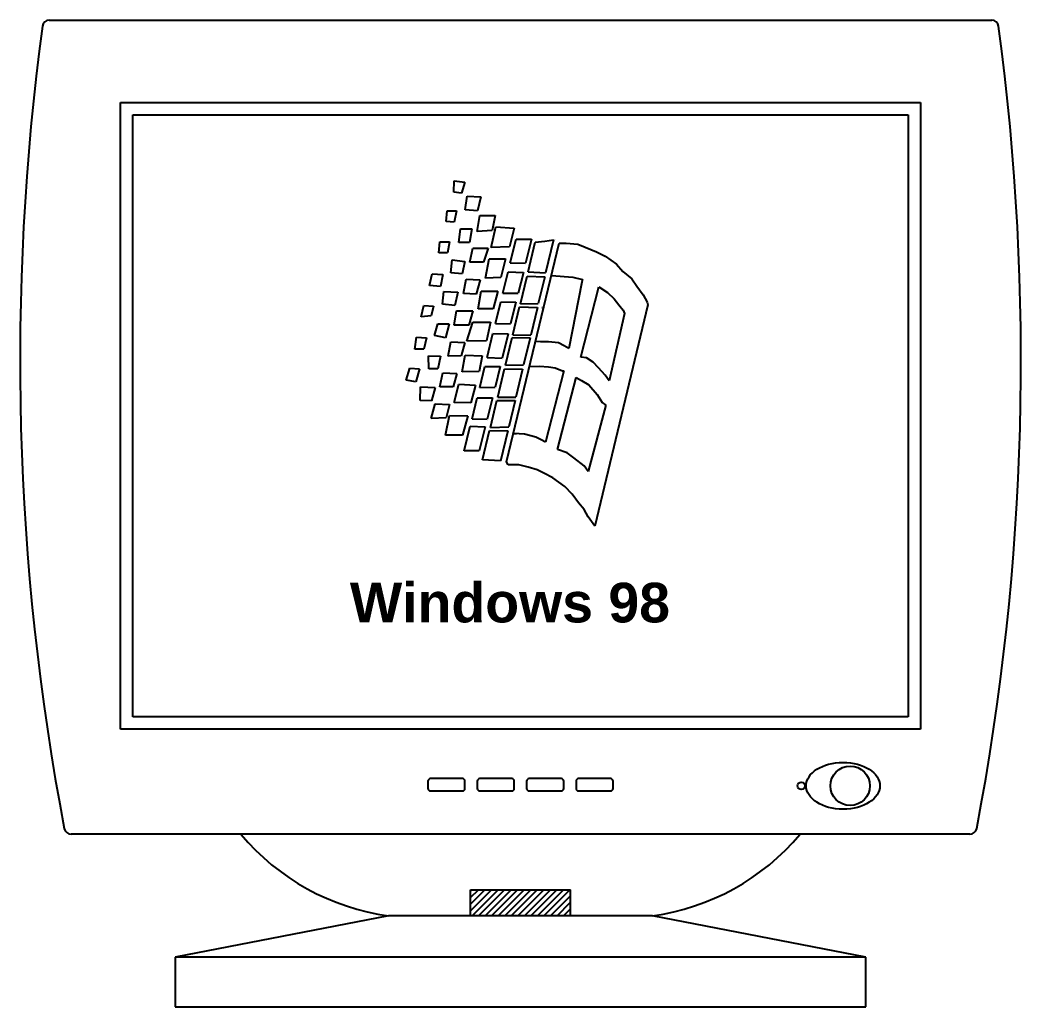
# Model space of a CAD drawing. Header units: inches. Extents: x 11.8 to 54.3, y 10.8 to 35.6.
# Drawn here: x 19.3062 to 19.712, y 32.814 to 33.214 of the extents above; entities that cross this region are included whole.
import ezdxf

# ---------------------------------------------------------------- set-up
doc = ezdxf.new("R2010")
doc.units = ezdxf.units.IN
doc.header["$MEASUREMENT"] = 0
doc.layers.add('02', color=2, linetype='Continuous')
doc.styles.add('HT', font='swisseb.ttf')

msp = doc.modelspace()

# ---------------------------------------------------------------- linework, layer by layer
at = {"layer": '02'}
for p, q in [((19.31808076766199, 33.21401659287163), (19.70008076764522, 33.21401659287163)), ((19.34695405375557, 33.18057782680204), (19.67120748155164, 33.18057782680204)), ((19.34695405375557, 32.92659042625688), (19.34695405375557, 33.18057782680204)), ((19.67120748155164, 33.18057782680204), (19.67120748155164, 32.92659042625688)), ((19.35195405376023, 33.17557782681193), (19.6662074816634, 33.17557782681193)), ((19.35195405376023, 32.93159042626154), (19.35195405376023, 33.17557782681193)), ((19.6662074816634, 33.17557782681193), (19.6662074816634, 32.93159042626154)), ((19.48204558752356, 33.14425874572713), (19.48225557852881, 33.14887678722094)), ((19.48225557852881, 33.14887678722094), (19.48645620387858, 33.14824707504827)), ((19.48645620387858, 33.14824707504827), (19.48519595598215, 33.14383889413089)), ((19.48519595598215, 33.14383889413089), (19.48204558752356, 33.14425874572713)), ((19.48666619488383, 33.13712172508473), (19.48750636018692, 33.14257940454932)), ((19.48750636018692, 33.14257940454932), (19.49296713285027, 33.14236954397289)), ((19.49296713285027, 33.14236954397289), (19.49170698553668, 33.13670187347394)), ((19.47889511848213, 33.13229375777824), (19.47931520119188, 33.13670187347394)), ((19.47931520119188, 33.13670187347394), (19.4830957438319, 33.13670187347394)), ((19.4830957438319, 33.13670187347394), (19.48225557852881, 33.13208383198013)), ((19.49170698553668, 33.13670187347394), (19.48666619488383, 33.13712172508473)), ((19.4914968939486, 33.12830542847165), (19.49254705025693, 33.13481267170515)), ((19.49254705025693, 33.13481267170515), (19.49884798822338, 33.13481267170515)), ((19.49884798822338, 33.13481267170515), (19.49758774032695, 33.12872521483165)), ((19.48225557852881, 33.13208383198013), (19.47889511848213, 33.13229375777824)), ((19.49719048712747, 33.12184737231233), (19.49908261899715, 33.13016821010329)), ((19.49908261899715, 33.13016821010329), (19.50646207413981, 33.12960086246254)), ((19.48414590014024, 33.12389724753972), (19.48477597385524, 33.12935499224055)), ((19.48477597385524, 33.12935499224055), (19.48939658121551, 33.12935499224055)), ((19.48939658121551, 33.12935499224055), (19.48834642490717, 33.12389724753972)), ((19.49758774032695, 33.12872521483165), (19.4914968939486, 33.12830542847165)), ((19.50646207413981, 33.12960086246254), (19.50456994227013, 33.12203648818773)), ((19.47595464056237, 33.11969899242045), (19.47637472327212, 33.12410717333783)), ((19.47637472327212, 33.12410717333783), (19.48036535750022, 33.12410717333783)), ((19.48036535750022, 33.12410717333783), (19.47952519219713, 33.11969899242045)), ((19.48834642490717, 33.12389724753972), (19.48414590014024, 33.12389724753972)), ((19.50456994227013, 33.12203648818773), (19.49719048712747, 33.12184737231233)), ((19.50340397984134, 33.03490435522632), (19.52477982037114, 33.12357550096873)), ((19.50490595158069, 33.11558489761897), (19.50727066038987, 33.12525132768438)), ((19.50727066038987, 33.12525132768438), (19.51357481654147, 33.12525132768438)), ((19.51357481654147, 33.12525132768438), (19.51115796135152, 33.11545992438856)), ((19.51217548923912, 33.11201829761499), (19.51506255476149, 33.12393240914331)), ((19.51506255476149, 33.12393240914331), (19.51897001734348, 33.12439185830532)), ((19.51897001734348, 33.12439185830532), (19.52246623081034, 33.12497421984095)), ((19.52246623081034, 33.12497421984095), (19.51924430441456, 33.11150516969734)), ((19.5231072833051, 33.12508099943749), (19.5231072833051, 33.12508099943749)), ((19.52477982037114, 33.12357550096873), (19.52753796419008, 33.12357550096873)), ((19.52753796419008, 33.12357550096873), (19.53236474098982, 33.12311605179217)), ((19.53236474098982, 33.12311605179217), (19.53535278865481, 33.12196746148344)), ((19.53535278865481, 33.12196746148344), (19.53994966149209, 33.12012973004254)), ((19.47952519219713, 33.11969899242045), (19.47595464056237, 33.11969899242045)), ((19.48855651649525, 33.11592058891198), (19.48981666392526, 33.12158819417469)), ((19.48981666392526, 33.12158819417469), (19.49590751030361, 33.12158819417469)), ((19.49590751030361, 33.12158819417469), (19.49401728927502, 33.11592058891198)), ((19.53994966149209, 33.12012973004254), (19.54339741661558, 33.11829199858708)), ((19.54339741661558, 33.11829199858708), (19.5479943900357, 33.11507591963105)), ((19.48078533962714, 33.11151247321628), (19.48141541322572, 33.11676022688276)), ((19.48141541322572, 33.11676022688276), (19.48645620387858, 33.11613051471009)), ((19.48645620387858, 33.11613051471009), (19.48540604757024, 33.11109262162005)), ((19.49401728927502, 33.11592058891198), (19.48855651649525, 33.11592058891198)), ((19.49485735387886, 33.10941334566392), (19.49632759289695, 33.11718007849355)), ((19.49632759289695, 33.11718007849355), (19.50304851299031, 33.11718007849355)), ((19.50304851299031, 33.11718007849355), (19.50115829196172, 33.10962320622581)), ((19.50490595158069, 33.11558489761897), (19.51115796135152, 33.11545992438856)), ((19.5479943900357, 33.11507591963105), (19.5505227303586, 33.11208959788142)), ((19.47217409792235, 33.10647458012623), (19.47322425423069, 33.11109262162005)), ((19.47322425423069, 33.11109262162005), (19.47763487058571, 33.11088269580738)), ((19.47763487058571, 33.11088269580738), (19.47658481486021, 33.10605472851545)), ((19.48540604757024, 33.11109262162005), (19.48078533962714, 33.11151247321628)), ((19.50190424083145, 33.10331453791819), (19.50401943831118, 33.1119610185991)), ((19.50401943831118, 33.1119610185991), (19.51023418551656, 33.11171743243118)), ((19.51023418551656, 33.11171743243118), (19.50816006203992, 33.10331453791819)), ((19.50902712428821, 33.09902587637713), (19.51172936663376, 33.11017727426893)), ((19.51172936663376, 33.11017727426893), (19.51888397419704, 33.10999883287819)), ((19.51217548923912, 33.11201829761499), (19.51924430441456, 33.11150516969734)), ((19.51888397419704, 33.10999883287819), (19.51627826960636, 33.09910585725389)), ((19.52163112165751, 33.11051408601575), (19.53029610800901, 33.10979241726396)), ((19.53029610800901, 33.10979241726396), (19.53420357047459, 33.10887351892539)), ((19.5505227303586, 33.11208959788142), (19.55420018839529, 33.10910327611724)), ((19.47658481486021, 33.10605472851545), (19.47217409792235, 33.10647458012623)), ((19.48603612116883, 33.10311596297775), (19.48708627759358, 33.10899349405314)), ((19.48708627759358, 33.10899349405314), (19.49275704126218, 33.10878356825502)), ((19.49275704126218, 33.10878356825502), (19.49107681123884, 33.10290603717964)), ((19.50115829196172, 33.10962320622581), (19.49485735387886, 33.10941334566392)), ((19.53397366651213, 33.10772492861666), (19.52868718237029, 33.08084796757554)), ((19.53351395917004, 33.07740219664935), (19.54086907629268, 33.10588719716121)), ((19.53420357047459, 33.10887351892539), (19.53397366651213, 33.10772492861666)), ((19.54086907629268, 33.10588719716121), (19.54431683141617, 33.10359001654375)), ((19.55420018839529, 33.10910327611724), (19.5562688213761, 33.10611695436761)), ((19.5562688213761, 33.10611695436761), (19.55879716169899, 33.10267118344142)), ((19.47742487958046, 33.09891770785849), (19.47805495329546, 33.10395560094854)), ((19.47805495329546, 33.10395560094854), (19.4837258175469, 33.10374567515042)), ((19.4837258175469, 33.10374567515042), (19.48246556965048, 33.09828799568582)), ((19.49107681123884, 33.10290603717964), (19.48603612116883, 33.10311596297775)), ((19.49191697654193, 33.09702850610425), (19.49317712385552, 33.10416552676121)), ((19.49317712385552, 33.10416552676121), (19.49989814453172, 33.10416552676121)), ((19.49989814453172, 33.10416552676121), (19.49800782292029, 33.09702850610425)), ((19.50190424083145, 33.10331453791819), (19.50816006203992, 33.10331453791819)), ((19.54431683141617, 33.10359001654375), (19.54707497523511, 33.10106314397068)), ((19.55879716169899, 33.10267118344142), (19.5604060872213, 33.09968486169178)), ((19.46881363787567, 33.09366995419201), (19.46986379418401, 33.09828799568582)), ((19.46986379418401, 33.09828799568582), (19.47385432794569, 33.09807806987315)), ((19.47385432794569, 33.09807806987315), (19.47280427210378, 33.09408974056656)), ((19.48246556965048, 33.09828799568582), (19.47742487958046, 33.09891770785849)), ((19.49888950891206, 33.09099095035286), (19.50106101089502, 33.0998675919394)), ((19.50106101089502, 33.0998675919394), (19.50724566345913, 33.09961003574368)), ((19.50724566345913, 33.09961003574368), (19.50508984972136, 33.09087618986028)), ((19.50598825516524, 33.08648531402228), (19.50871608268814, 33.09774229477567)), ((19.50862685243944, 33.09774452399812), (19.51590910556139, 33.09756259179208)), ((19.50902712428821, 33.09902587637713), (19.51627826960636, 33.09910585725389)), ((19.51590910556139, 33.09756259179208), (19.5132150056527, 33.08630008532724)), ((19.51772251133686, 33.09751728756179), (19.51782079916326, 33.09751483204251)), ((19.56063599130018, 33.09853627138305), (19.53926015065396, 33.00894622730208)), ((19.54707497523511, 33.10106314397068), (19.54891370425345, 33.09853627138305)), ((19.54891370425345, 33.09853627138305), (19.55075253373822, 33.09646878273576)), ((19.5604060872213, 33.09968486169178), (19.56063599130018, 33.09853627138305)), ((19.47280427210378, 33.09408974056656), (19.46881363787567, 33.09366995419201)), ((19.48225557852881, 33.09031133704353), (19.4830957438319, 33.09618886811892)), ((19.4830957438319, 33.09618886811892), (19.48981666392526, 33.09618886811892)), ((19.48981666392526, 33.09618886811892), (19.48813643390192, 33.09031133704353)), ((19.49800782292029, 33.09702850610425), (19.49191697654193, 33.09702850610425)), ((19.55121224119673, 33.09509050045686), (19.5450063422543, 33.06775402501749)), ((19.55075253373822, 33.09646878273576), (19.55121224119673, 33.09509050045686)), ((19.47427441053903, 33.08611308193882), (19.47553465843545, 33.09094104923075)), ((19.47553465843545, 33.09094104923075), (19.48015526591213, 33.09094104923075)), ((19.48015526591213, 33.09094104923075), (19.47868502689404, 33.08527344395348)), ((19.48813643390192, 33.09031133704353), (19.48225557852881, 33.09031133704353)), ((19.48729626859883, 33.08380402855924), (19.48981666392526, 33.09157082663965)), ((19.48981666392526, 33.09157082663965), (19.49695766661195, 33.09157082663965)), ((19.49695766661195, 33.09157082663965), (19.49527743658861, 33.08401395437191)), ((19.49888950891206, 33.09099095035286), (19.50508984972136, 33.09087618986028)), ((19.46629334313208, 33.08065540245967), (19.46692341684708, 33.0854833697516)), ((19.46692341684708, 33.0854833697516), (19.47091395049235, 33.08527344395348)), ((19.47868502689404, 33.08527344395348), (19.47427441053903, 33.08611308193882)), ((19.49550958888019, 33.07717455086764), (19.49792070188439, 33.087030672002)), ((19.49792070188439, 33.087030672002), (19.50410673024478, 33.08689327865373)), ((19.50410673024478, 33.08689327865373), (19.50165169280833, 33.07694718790241)), ((19.50298365021469, 33.07408615040127), (19.50571021300154, 33.0853379120084)), ((19.50571021300154, 33.0853379120084), (19.51293935465971, 33.08514774474257)), ((19.50598825516524, 33.08648531402228), (19.5132150056527, 33.08630008532724)), ((19.47091395049235, 33.08527344395348), (19.46986379418401, 33.08065540245967)), ((19.47973518320238, 33.07771663692198), (19.48078533962714, 33.08359416799736)), ((19.48078533962714, 33.08359416799736), (19.48645620387858, 33.08338424219924)), ((19.48645620387858, 33.08338424219924), (19.48498596486049, 33.07792649749841)), ((19.49527743658861, 33.08401395437191), (19.48729626859883, 33.08380402855924)), ((19.51293935465971, 33.08514774474257), (19.51033727384517, 33.07426991783665)), ((19.51719479928603, 33.08360459736956), (19.51516834951351, 33.08370524940197)), ((19.5204127510299, 33.08360459736956), (19.51719479928603, 33.08360459736956)), ((19.52454991640868, 33.083145148193), (19.5204127510299, 33.08360459736956)), ((19.52684845335195, 33.08199655788427), (19.52454991640868, 33.083145148193)), ((19.52868718237029, 33.08084796757554), (19.52684845335195, 33.08199655788427)), ((19.46986379418401, 33.08065540245967), (19.46629334313208, 33.08065540245967)), ((19.47175411579544, 33.07792649749841), (19.47658481486021, 33.07771663692198)), ((19.4719641069171, 33.07267874383193), (19.47175411579544, 33.07792649749841)), ((19.47658481486021, 33.07771663692198), (19.47553465843545, 33.07267874383193)), ((19.48498596486049, 33.07792649749841), (19.47973518320238, 33.07771663692198)), ((19.48540604757024, 33.07141925425036), (19.48666619488383, 33.07813642329653)), ((19.48666619488383, 33.07813642329653), (19.49359720656527, 33.07792649749841)), ((19.49359720656527, 33.07792649749841), (19.49233705925169, 33.07162918004848)), ((19.49550958888019, 33.07717455086764), (19.50165169280833, 33.07694718790241)), ((19.53581249611331, 33.07717250469373), (19.53351395917004, 33.07740219664935)), ((19.492566240275, 33.06514276357426), (19.49464107702831, 33.0736242580018)), ((19.49464107702831, 33.0736242580018), (19.50083147934517, 33.0736242580018)), ((19.50083147934517, 33.0736242580018), (19.49876477362001, 33.06525141514372)), ((19.50298365021469, 33.07408615040127), (19.51033727384517, 33.07426991783665)), ((19.5127393082005, 33.07362911336473), (19.51673519252678, 33.07372673375299)), ((19.51673519252678, 33.07372673375299), (19.5204127510299, 33.07349697656115)), ((19.5204127510299, 33.07349697656115), (19.52317089484884, 33.07303752738459)), ((19.53857063993225, 33.07533470800205), (19.53581249611331, 33.07717250469373)), ((19.54063927291306, 33.07303752738459), (19.53857063993225, 33.07533470800205)), ((19.46272279149732, 33.06806063710188), (19.46419303051541, 33.07288860439381)), ((19.46419303051541, 33.07288860439381), (19.46818356416067, 33.07267874383193)), ((19.46818356416067, 33.07267874383193), (19.46671332514258, 33.06743092492921)), ((19.47553465843545, 33.07267874383193), (19.4719641069171, 33.07267874383193)), ((19.47637472327212, 33.0653317973623), (19.47763487058571, 33.07099940263957)), ((19.47763487058571, 33.07099940263957), (19.48330573483715, 33.07078954206314)), ((19.48330573483715, 33.07078954206314), (19.48183549593547, 33.0653317973623)), ((19.49233705925169, 33.07162918004848), (19.48540604757024, 33.07141925425036)), ((19.49986573613593, 33.06121939133969), (19.50264766430361, 33.072699630516)), ((19.50264766430361, 33.072699630516), (19.50991819614889, 33.07251799113816)), ((19.50991819614889, 33.07251799113816), (19.50721546229785, 33.06121939133969)), ((19.52661854938949, 33.07188893707585), (19.51926343226684, 33.04294448740198)), ((19.52317089484884, 33.07303752738459), (19.5261588420474, 33.07188893707585)), ((19.52409020906659, 33.0399581656378), (19.53167523015169, 33.06913237251807)), ((19.5261588420474, 33.07188893707585), (19.52661854938949, 33.07188893707585)), ((19.53167523015169, 33.06913237251807), (19.5337438631325, 33.06798378222389)), ((19.54339741661558, 33.07005120563495), (19.54063927291306, 33.07303752738459)), ((19.5450063422543, 33.06775402501749), (19.54339741661558, 33.07005120563495)), ((19.46671332514258, 33.06743092492921), (19.46272279149732, 33.06806063710188)), ((19.46839355516592, 33.05987411789771), (19.46860364687042, 33.0653317973623)), ((19.46860364687042, 33.0653317973623), (19.47448450212712, 33.06512187156419)), ((19.47448450212712, 33.06512187156419), (19.47301426322544, 33.05966419209959)), ((19.48183549593547, 33.0653317973623), (19.47637472327212, 33.0653317973623)), ((19.48225557852881, 33.05903441469069), (19.48414590014024, 33.06638136114576)), ((19.48414590014024, 33.06638136114576), (19.4908668202336, 33.06596150954952)), ((19.4908668202336, 33.06596150954952), (19.48897649862217, 33.05882455411425)), ((19.492566240275, 33.06514276357426), (19.49876477362001, 33.06525141514372)), ((19.5337438631325, 33.06798378222389), (19.53673181033107, 33.0661459855322)), ((19.53673181033107, 33.0661459855322), (19.54017956545455, 33.06224083066569)), ((19.48945265230602, 33.0524150736595), (19.49154152665166, 33.06095395065437)), ((19.49154152665166, 33.06095395065437), (19.49770401152661, 33.06095395065437)), ((19.49770401152661, 33.06095395065437), (19.49556785800839, 33.05229975384951)), ((19.49986573613593, 33.06121939133969), (19.50721546229785, 33.06121939133969)), ((19.54017956545455, 33.06224083066569), (19.54224819843536, 33.05902475172421)), ((19.47301426322544, 33.05966419209959), (19.46839355516592, 33.05987411789771)), ((19.47280427210378, 33.05252717144263), (19.47448450212712, 33.05840470251802)), ((19.47448450212712, 33.05840470251802), (19.48036535750022, 33.05819477670535)), ((19.48036535750022, 33.05819477670535), (19.47889511848213, 33.05273709724075)), ((19.48897649862217, 33.05882455411425), (19.48225557852881, 33.05903441469069)), ((19.49686473947829, 33.04883511840249), (19.49953174628196, 33.0598411090608)), ((19.49953174628196, 33.0598411090608), (19.50688576397831, 33.0598411090608)), ((19.50688576397831, 33.0598411090608), (19.50434019535193, 33.0491995279293)), ((19.54362721999521, 33.05787616140093), (19.53650200695144, 33.03099913513812)), ((19.54224819843536, 33.05902475172421), (19.54362721999521, 33.05787616140093)), ((19.47868502689404, 33.04581000238191), (19.48036535750022, 33.0537866610242)), ((19.48036535750022, 33.0537866610242), (19.48771635119217, 33.05357673521154)), ((19.48771635119217, 33.05357673521154), (19.48561603857549, 33.04581000238191)), ((19.47889511848213, 33.05273709724075), (19.47280427210378, 33.05252717144263)), ((19.48626763434028, 33.03939539265353), (19.48870440563066, 33.04935639903066)), ((19.48870440563066, 33.04935639903066), (19.49478773739999, 33.04913925222296)), ((19.48945265230602, 33.0524150736595), (19.49556785800839, 33.05229975384951)), ((19.49478773739999, 33.04913925222296), (19.49238261757298, 33.03939539265353)), ((19.49686473947829, 33.04883511840249), (19.50434019535193, 33.0491995279293)), ((19.48561603857549, 33.04581000238191), (19.47868502689404, 33.04581000238191)), ((19.49368681481453, 33.03572071257746), (19.49658198633576, 33.04766827530635)), ((19.49658198633576, 33.04766827530635), (19.50393205906609, 33.04749334158201)), ((19.50393205906609, 33.04749334158201), (19.50100602828777, 33.0352612634009)), ((19.50617674460979, 33.04640632327879), (19.50685173496483, 33.04639025831362)), ((19.51075909696398, 33.04616056635801), (19.50639202762274, 33.04639025831362)), ((19.50639202762274, 33.04639025831362), (19.50728480729619, 33.04634330134955)), ((19.51535607026769, 33.04501197604928), (19.51075909696398, 33.04616056635801)), ((19.5174247032485, 33.04386338574055), (19.51535607026769, 33.04501197604928)), ((19.51926343226684, 33.04294448740198), (19.5174247032485, 33.04386338574055)), ((19.49238261757298, 33.03939539265353), (19.48626763434028, 33.03939539265353)), ((19.52799767164858, 33.03857988335891), (19.52409020906659, 33.0399581656378)), ((19.5307558153511, 33.03651239471161), (19.52799767164858, 33.03857988335891)), ((19.50102361154156, 33.03533476895187), (19.49368681481453, 33.03572071257746)), ((19.50409359114589, 33.03375576493214), (19.50340397984134, 33.03490435522632)), ((19.50846066060355, 33.03375576493214), (19.50409359114589, 33.03375576493214)), ((19.51213821910666, 33.03283693181525), (19.50846066060355, 33.03375576493214)), ((19.51581577772619, 33.03168834150652), (19.51213821910666, 33.03283693181525)), ((19.53489308131272, 33.03329631575558), (19.5307558153511, 33.03651239471161)), ((19.53650200695144, 33.03099913513812), (19.53489308131272, 33.03329631575558)), ((19.51857392142871, 33.03030999400595), (19.51581577772619, 33.03168834150652)), ((19.52225148004824, 33.02847226255049), (19.51857392142871, 33.03030999400595)), ((19.52707825684799, 33.0250264916243), (19.52225148004824, 33.02847226255049)), ((19.53006630462939, 33.02181041266827), (19.52707825684799, 33.0250264916243)), ((19.53259464495229, 33.01836470697832), (19.53006630462939, 33.02181041266827)), ((19.53489308131272, 33.0156080771843), (19.53259464495229, 33.01836470697832)), ((19.53650200695144, 33.01262175543467), (19.53489308131272, 33.0156080771843)), ((19.53926015065396, 33.00894622730208), (19.53650200695144, 33.01262175543467)), ((19.6662074816634, 32.93159042626154), (19.35195405376023, 32.93159042626154)), ((19.67120748155164, 32.92659042625688), (19.34695405375557, 32.92659042625688)), ((19.47157992040617, 32.90555188266386), (19.47157992040617, 32.90255188266688)), ((19.48557992037265, 32.9065518826677), (19.47257992045367, 32.9065518826677)), ((19.48657992042014, 32.90255188266688), (19.48657992042014, 32.90555188266386)), ((19.4915799204248, 32.90555188266386), (19.4915799204248, 32.90255188266688)), ((19.50557992039127, 32.9065518826677), (19.4925799204723, 32.9065518826677)), ((19.50657992043877, 32.90255188266688), (19.50657992043877, 32.90555188266386)), ((19.51157992044343, 32.90555188266386), (19.51157992044343, 32.90255188266688)), ((19.5255799204099, 32.9065518826677), (19.51257992037451, 32.9065518826677)), ((19.5265799204574, 32.90255188266688), (19.5265799204574, 32.90555188266386)), ((19.53157992034564, 32.90555188266386), (19.53157992034564, 32.90255188266688)), ((19.54557992042853, 32.9065518826677), (19.53257992039314, 32.9065518826677)), ((19.54657992047602, 32.90255188266688), (19.54657992047602, 32.90555188266386)), ((19.47257992045367, 32.90155188266304), (19.48557992037265, 32.90155188266304)), ((19.4925799204723, 32.90155188266304), (19.50557992039127, 32.90155188266304)), ((19.51257992037451, 32.90155188266304), (19.5255799204099, 32.90155188266304)), ((19.53257992039314, 32.90155188266304), (19.54557992042853, 32.90155188266304)), ((19.6912260954489, 32.88401659042516), (19.32693543997472, 32.88401659042516)), ((19.48880448776642, 32.85301802631817), (19.49731083286339, 32.86152437147335)), ((19.48880448776642, 32.85566967674764), (19.49465918252124, 32.86152437147335)), ((19.48880448776642, 32.85099706861307), (19.48880448776642, 32.86152437147335)), ((19.48880448776642, 32.85832132717711), (19.49200753206266, 32.86152437147335)), ((19.48880448776642, 32.86097297760658), (19.48935588160409, 32.86152437147335)), ((19.48880448776642, 32.86152437147335), (19.52935704754079, 32.86152437147335)), ((19.48943518046169, 32.85099706861307), (19.49996248332197, 32.86152437147335)), ((19.49208683092026, 32.85099706861307), (19.50261413378054, 32.86152437147335)), ((19.49473848137884, 32.85099706861307), (19.50526578423912, 32.86152437147335)), ((19.49739013172099, 32.85099706861307), (19.50791743469769, 32.86152437147335)), ((19.50004178217957, 32.85099706861307), (19.51056908503985, 32.86152437147335)), ((19.50269343263814, 32.85099706861307), (19.51322073549843, 32.86152437147335)), ((19.50534508309672, 32.85099706861307), (19.515872385957, 32.86152437147335)), ((19.50799673355529, 32.85099706861307), (19.51852403629916, 32.86152437147335)), ((19.51064838389745, 32.85099706861307), (19.52117568675773, 32.86152437147335)), ((19.51330003435602, 32.85099706861307), (19.52382733721631, 32.86152437147335)), ((19.5159516848146, 32.85099706861307), (19.52647898767488, 32.86152437147335)), ((19.51860333515676, 32.85099706861307), (19.52913063813346, 32.86152437147335)), ((19.52125498561533, 32.85099706861307), (19.52935704754079, 32.85909913052397)), ((19.52935704754079, 32.85099706861307), (19.52935704754079, 32.86152437147335)), ((19.52390663607391, 32.85099706861307), (19.52935704754079, 32.8564474800945)), ((19.45560892219534, 32.85099706861307), (19.36908077462455, 32.83427060532209)), ((19.56255261311187, 32.85099706861307), (19.45560892219534, 32.85099706861307)), ((19.52655828653248, 32.85099706861307), (19.52935704754079, 32.85379582966503)), ((19.52920993699106, 32.85099706861307), (19.52935704754079, 32.85114417923556)), ((19.64908076068265, 32.83427060532209), (19.56255261311187, 32.85099706861307)), ((19.64908076068265, 32.83427060532209), (19.36908077462455, 32.83427060532209)), ((19.36908077462455, 32.83427060532209), (19.36908077462455, 32.81401659287745)), ((19.64908076068265, 32.81401659287745), (19.64908076068265, 32.83427060532209)), ((19.36908077462455, 32.81401659287745), (19.64908076068265, 32.81401659287745))]:
    msp.add_line(p, q, dxfattribs=at)
for centre, radius in [((19.642713438858, 32.90365827713627), 0.008), ((19.62289666270251, 32.90365827713627), 0.0015)]:
    msp.add_circle(centre, radius, dxfattribs=at)
for centre, radius, start, end in [((20.32022270969926, 33.07625582617707), 1.014019603659854, 172.3330109093488, 190.7944797879213), ((19.31808076766199, 33.211181031132), 0.002835561741989184, 90, 172.6972834912334), ((18.69793882572437, 33.07625582617707), 1.014019603659859, 349.2055202120786, 7.666989090651294), ((19.70008076764522, 33.211181031132), 0.002835561741989295, 7.30271650876647, 90), ((19.47257992045367, 32.90555188266386), 0.001, 90, 180), ((19.48557992037265, 32.90555188266386), 0.001, 0, 90), ((19.4925799204723, 32.90555188266386), 0.001, 90, 180), ((19.50557992039127, 32.90555188266386), 0.001, 0, 90), ((19.51257992037451, 32.90555188266386), 0.001, 90, 180), ((19.5255799204099, 32.90555188266386), 0.001, 0, 90), ((19.53257992039314, 32.90555188266386), 0.001, 90, 180), ((19.54557992042853, 32.90555188266386), 0.001, 0, 90), ((19.47257992045367, 32.90255188266688), 0.001, 180, 270), ((19.48557992037265, 32.90255188266688), 0.001, 270, 0), ((19.4925799204723, 32.90255188266688), 0.001, 180, 270), ((19.50557992039127, 32.90255188266688), 0.001, 270, 0), ((19.51257992037451, 32.90255188266688), 0.001, 180, 270), ((19.5255799204099, 32.90255188266688), 0.001, 270, 0), ((19.53257992039314, 32.90255188266688), 0.001, 180, 270), ((19.54557992042853, 32.90255188266688), 0.001, 270, 0), ((19.32693543997472, 32.88685215216479), 0.002835561741991114, 190.3345311637836, 270), ((19.46847654287582, 32.94516784475069), 0.09504583493367552, 220.0448453359752, 262.2192137515887), ((19.5496849925478, 32.94516784475069), 0.09504583493371613, 277.7807862484112, 319.9551546640247), ((19.6912260954489, 32.88685215216479), 0.002835561741991525, 270, 349.6654688362163)]:
    msp.add_arc(centre, radius, start, end, dxfattribs=at)
msp.add_ellipse((19.63982612804854, 32.90365827715083), major_axis=(-0.01497413529771438, 0), ratio=0.6328160780626761, dxfattribs=at)

# ---------------------------------------------------------------- texts
at = {"layer": '02', "style": 'HT'}
msp.add_text('Windows 98', height=0.01607598631362145, dxfattribs=at).set_placement((19.43992884156639, 32.96986696822511))

doc.saveas('drawing.dxf')
